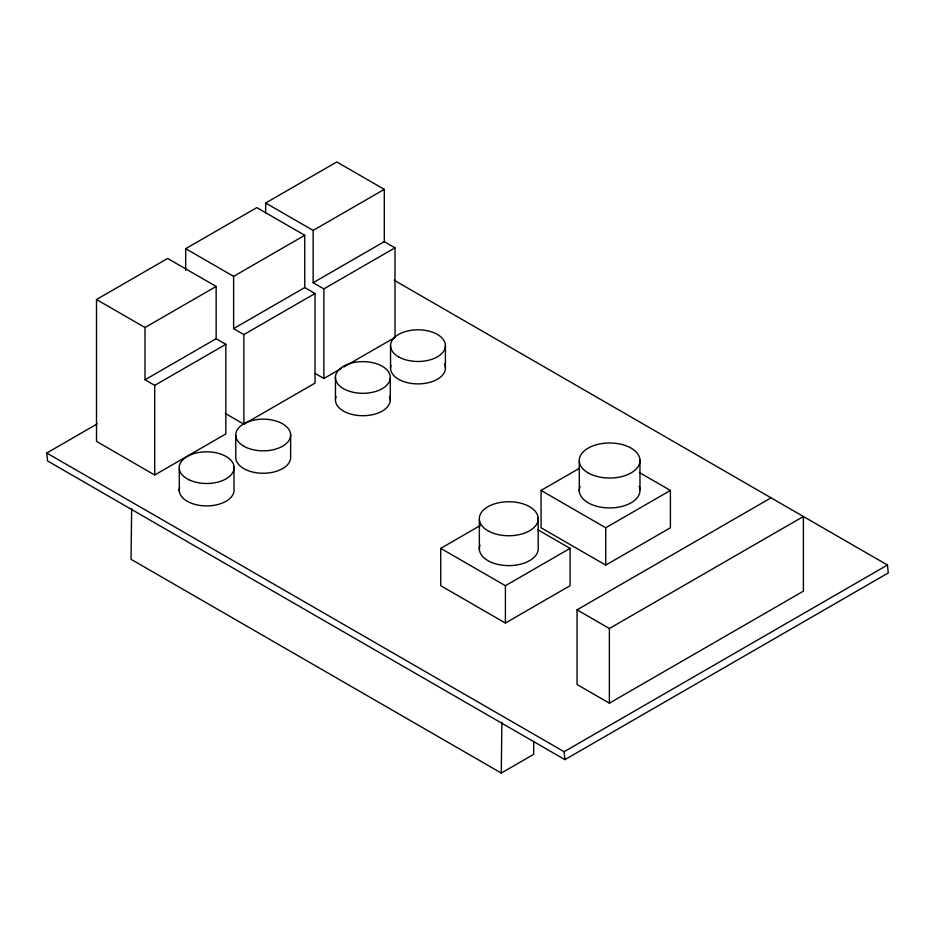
<?xml version="1.0" encoding="UTF-8"?>
<svg xmlns="http://www.w3.org/2000/svg" width="935" height="935" viewBox="0 0 935 935"><rect width="100%" height="100%" fill="white"/><g stroke="black" fill="none" stroke-linecap="round" stroke-linejoin="round"><path stroke-width="1.4" d="M131.648 508.523L131.04 559.305L501.277 773.058L533.616 754.393L533.768 741.326M501.277 773.058L501.885 722.276M216.149 338.715L225.849 344.314L225.849 433.922L154.707 475.003L96.504 441.39L96.504 299.516L167.645 258.446L216.149 286.449L216.149 338.715L145.007 379.785L145.007 327.519L216.149 286.449M185.679 270.402L185.679 248.687L256.821 207.617L304.752 235.293L304.752 287.559L233.61 328.629L233.61 276.363L304.752 235.293M265.657 213.145L265.657 203.012L336.799 161.942L384.297 189.361L384.297 241.639L313.155 282.709L313.155 230.431L384.297 189.361M145.007 379.785L154.707 385.384L225.849 344.314M233.61 328.629L243.883 334.566L315.025 293.496L315.025 383.105L243.883 424.174L225.312 413.445M313.155 282.709L323.861 288.892L395.002 247.822L395.002 337.43L343.835 366.964M394.138 280.219L887.455 565.032L888.25 572.956L564.904 759.641L47.545 460.943L46.75 453.019L97.275 423.859M315.2 373.497L323.861 378.5L341.333 368.413M537.742 529.701L570.069 548.366L570.069 585.707L505.403 623.037L440.736 585.707L440.736 548.366L480.532 525.388M639.306 472.491L670.395 490.431L670.395 527.772L605.728 565.114L541.061 527.772L541.061 490.431L579.606 468.178M440.736 548.366L505.403 585.707L570.069 548.366M541.061 490.431L605.728 527.772L670.395 490.431M577.047 609.842L609.375 628.507L803.387 516.494L803.387 591.165L609.375 703.178L577.047 684.513L577.047 609.842L771.048 497.829M46.75 453.019L564.109 751.717L887.455 565.032M384.297 241.639L395.002 247.822M265.657 203.012L313.155 230.431M304.752 287.559L315.025 293.496M185.679 248.687L233.61 276.363M96.504 299.516L145.007 327.519M564.109 751.717L564.904 759.641M639.972 459.891L639.972 489.753M609.375 628.507L609.375 703.178M605.728 527.772L605.728 565.114M579.291 461.154L579.291 491.027M538.198 517.803L538.198 547.676A29.464 17.005 0 0 1 506.56 565.582A29.464 17.005 0 0 1 479.947 545.128M505.403 585.707L505.403 623.037M479.363 519.685L479.363 549.558M445.422 345.646L445.422 368.051M390.538 345.646L390.538 368.051M390.281 378.056A27.442 15.837 0 0 1 348.264 390.877A27.442 15.837 0 0 1 350.052 363.458A27.442 15.837 0 0 1 390.281 378.056L390.281 400.46M335.455 376.875L335.455 399.268M323.861 288.892L323.861 378.5M290.633 434.74L290.633 457.133A27.442 15.837 0 0 1 263.67 473.25A27.442 15.837 0 0 1 235.772 457.683L235.772 435.278M243.883 334.566L243.883 424.174M233.995 466.448L233.995 488.841A27.442 15.837 0 0 1 205.162 505.882A27.442 15.837 0 0 1 179.672 487.147M179.286 468.879L179.286 491.284M154.707 385.384L154.707 475.003M389.615 396.346A27.442 15.837 0 0 1 363.037 415.713A27.442 15.837 0 0 1 336.051 396.533M444.487 363.949A27.442 15.837 0 0 1 419.172 383.876A27.442 15.837 0 0 1 390.959 365.293M639.166 486.352A30.364 17.531 0 0 1 609.737 507.927A30.364 17.531 0 0 1 580.039 486.469M489.134 531.419A29.464 17.005 0 0 0 537.613 522.233A29.464 17.005 0 0 0 499.594 502.586A29.464 17.005 0 0 0 489.134 531.419M588.957 473.355A30.364 17.531 0 0 0 639.224 464.438A30.364 17.531 0 0 0 600.714 443.763A30.364 17.531 0 0 0 588.957 473.355M188.788 479.69A27.442 15.837 0 0 0 233.61 470.574A27.442 15.837 0 0 0 197.519 452.715A27.442 15.837 0 0 0 188.788 479.69M244.14 446.404A27.442 15.837 0 0 0 289.815 438.842A27.442 15.837 0 0 0 255.641 419.78A27.442 15.837 0 0 0 244.14 446.404M398.579 356.843A27.442 15.837 0 0 0 444.487 349.748A27.442 15.837 0 0 0 410.874 330.347A27.442 15.837 0 0 0 398.579 356.843"/></g></svg>
